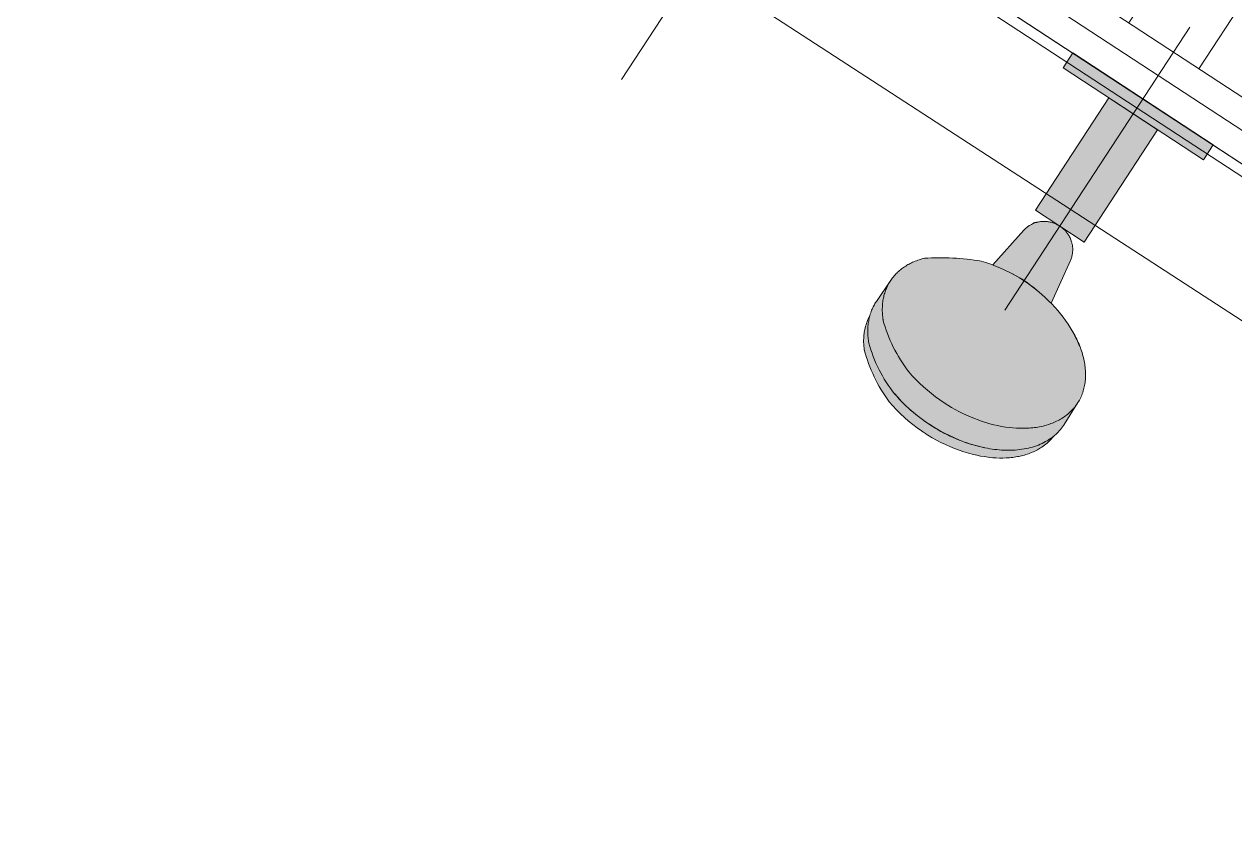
# Model space of a CAD drawing. Header units: metres. Extents: x 2696278.3 to 2696314, y 1245153.2 to 1245192.4.
# Drawn here: x 2696290.136 to 2696290.677, y 1245173.317 to 1245173.676 of the extents above; entities that cross this region are included whole.
import ezdxf

# ---------------------------------------------------------------- set-up
doc = ezdxf.new("R2010")
doc.units = ezdxf.units.M
doc.set_wipeout_variables(frame=1)
doc.linetypes.add('Strichpunkt 3_1_1mm Achsen', pattern=[5, 3, -1, 0, -1])
doc.linetypes.add('Wipeout_Contour', pattern=[10000, 0, -10000])
for name, color, linetype in [('0_C22_Innenwandkonstruktion.3D', 7, 'Continuous'), ('0_C22_Innenwandkonstruktion.3D Bauteilschraffuren', 7, 'Continuous'), ('0_C22_Innenwandkonstruktion.3D Schichttrennlinien', 7, 'Continuous'), ('0_E33_Sonnenschutz.3D', 7, 'Continuous'), ('0_G11_Feststehende Trennwand.3D Bauteilschraffuren', 7, 'Continuous'), ('0_G20_Bodenbelag.3D', 7, 'Continuous'), ('1_R01_Raumstempel.V Kontur', 7, 'Continuous')]:
    doc.layers.add(name, color=color, linetype=linetype)

msp = doc.modelspace()

# ---------------------------------------------------------------- hatches: boundary and pattern name
at = {"linetype": 'Continuous', "lineweight": 13}
msp.add_hatch(color=255, dxfattribs=at).paths.add_polyline_path([(2696290.66743142, 1245173.621573421), (2696290.604674104, 1245173.66264066), (2696290.600293598, 1245173.655946546), (2696290.620794311, 1245173.642531254), (2696290.587940519, 1245173.592325401), (2696290.609696395, 1245173.578088754), (2696290.642550187, 1245173.628294607), (2696290.663050914, 1245173.614879306)])
at = {"linetype": 'Continuous', "lineweight": 0}
msp.add_hatch(color=255, dxfattribs=at).paths.add_polyline_path([(2696290.530354723, 1245173.567670813), (2696290.529878185, 1245173.567379408), (2696290.529381418, 1245173.567059036), (2696290.528913057, 1245173.566740863), (2696290.528452381, 1245173.566411701), (2696290.52799968, 1245173.566071644), (2696290.52755541, 1245173.565720611), (2696290.527119951, 1245173.565358823), (2696290.526693651, 1245173.564986327), (2696290.526276967, 1245173.564603169), (2696290.525870208, 1245173.564209422), (2696290.52548317, 1245173.563814927), (2696290.525106271, 1245173.563410673), (2696290.524739838, 1245173.562996901), (2696290.524384159, 1245173.562573872), (2696290.524039528, 1245173.562141806, -0.09730905913681812)])

# ---------------------------------------------------------------- linework, layer by layer
at = {"color": 7, "linetype": 'Continuous', "lineweight": 13}
for p, q in [((2696290.587940522, 1245173.592325392), (2696290.609696394, 1245173.578088748)), ((2696290.585197169, 1245173.585423665), (2696290.58487077, 1245173.585206771)), ((2696290.585530621, 1245173.58562947), (2696290.585197169, 1245173.585423665)), ((2696290.58587085, 1245173.585824028), (2696290.585530621, 1245173.58562947)), ((2696290.586217331, 1245173.586007057), (2696290.58587085, 1245173.585824028)), ((2696290.586547702, 1245173.586224814), (2696290.586217331, 1245173.586007057)), ((2696290.586884658, 1245173.586432244), (2696290.586547702, 1245173.586224814)), ((2696290.587227858, 1245173.586629173), (2696290.586884658, 1245173.586432244)), ((2696290.587378077, 1245173.586681559), (2696290.587227858, 1245173.586629173)), ((2696290.587529997, 1245173.586729083), (2696290.587378077, 1245173.586681559)), ((2696290.587683331, 1245173.586771653), (2696290.587529997, 1245173.586729083)), ((2696290.587837946, 1245173.586809238), (2696290.587683331, 1245173.586771653)), ((2696290.58799371, 1245173.586841814), (2696290.587837946, 1245173.586809238)), ((2696290.588150453, 1245173.586869377), (2696290.58799371, 1245173.586841814)), ((2696290.588307991, 1245173.586891821), (2696290.588150453, 1245173.586869377)), ((2696290.588466153, 1245173.586909144), (2696290.588307991, 1245173.586891821)), ((2696290.588624832, 1245173.586921359), (2696290.588466153, 1245173.586909144)), ((2696290.589017018, 1245173.587017362), (2696290.588624832, 1245173.586921359)), ((2696290.589412121, 1245173.587100384), (2696290.589017018, 1245173.587017362)), ((2696290.589809761, 1245173.587170277), (2696290.589412121, 1245173.587100384)), ((2696290.590209491, 1245173.58722705), (2696290.589809761, 1245173.587170277)), ((2696290.590610888, 1245173.587270581), (2696290.590209491, 1245173.58722705)), ((2696290.590845242, 1245173.587295277), (2696290.590610888, 1245173.587270581)), ((2696290.591080323, 1245173.587312059), (2696290.590845242, 1245173.587295277)), ((2696290.591315827, 1245173.587320899), (2696290.591080323, 1245173.587312059)), ((2696290.591551479, 1245173.587321808), (2696290.591315827, 1245173.587320899)), ((2696290.591978225, 1245173.587321044), (2696290.591551479, 1245173.587321808)), ((2696290.592404698, 1245173.587306151), (2696290.591978225, 1245173.587321044)), ((2696290.592830408, 1245173.587277166), (2696290.592404698, 1245173.587306151)), ((2696290.593254973, 1245173.587234111), (2696290.592830408, 1245173.587277166)), ((2696290.59367788, 1245173.587176982), (2696290.593254973, 1245173.587234111)), ((2696290.594098652, 1245173.58710592), (2696290.59367788, 1245173.587176982)), ((2696290.594516843, 1245173.587020933), (2696290.594098652, 1245173.58710592)), ((2696290.594932002, 1245173.586922204), (2696290.594516843, 1245173.587020933)), ((2696290.595343641, 1245173.586809766), (2696290.594932002, 1245173.586922204)), ((2696290.59575135, 1245173.586683776), (2696290.595343641, 1245173.586809766)), ((2696290.596154694, 1245173.586544347), (2696290.59575135, 1245173.586683776)), ((2696290.596553158, 1245173.586391646), (2696290.596154694, 1245173.586544347)), ((2696290.596946332, 1245173.586225828), (2696290.596553158, 1245173.586391646)), ((2696290.597333857, 1245173.586047127), (2696290.596946332, 1245173.586225828)), ((2696290.597715232, 1245173.585855645), (2696290.597333857, 1245173.586047127)), ((2696290.598090086, 1245173.585651681), (2696290.597715232, 1245173.585855645)), ((2696290.59845793, 1245173.585435442), (2696290.598090086, 1245173.585651681)), ((2696290.598818458, 1245173.58520707), (2696290.59845793, 1245173.585435442)), ((2696290.568799904, 1245173.567845016), (2696290.582811767, 1245173.583400013)), ((2696290.582625174, 1245173.583186451), (2696290.582441767, 1245173.58296717)), ((2696290.582813826, 1245173.583401164), (2696290.582625174, 1245173.583186451)), ((2696290.58308095, 1245173.583687903), (2696290.582813826, 1245173.583401164)), ((2696290.583357456, 1245173.583965551), (2696290.58308095, 1245173.583687903)), ((2696290.583643199, 1245173.584233803), (2696290.583357456, 1245173.583965551)), ((2696290.58393767, 1245173.584492313), (2696290.583643199, 1245173.584233803)), ((2696290.584240647, 1245173.584740829), (2696290.58393767, 1245173.584492313)), ((2696290.584551842, 1245173.584979084), (2696290.584240647, 1245173.584740829)), ((2696290.58487077, 1245173.585206771), (2696290.584551842, 1245173.584979084)), ((2696290.599184898, 1245173.584960749), (2696290.598818458, 1245173.58520707)), ((2696290.599542539, 1245173.584701848), (2696290.599184898, 1245173.584960749)), ((2696290.59989089, 1245173.584430572), (2696290.599542539, 1245173.584701848)), ((2696290.600229592, 1245173.584147329), (2696290.59989089, 1245173.584430572)), ((2696290.600558208, 1245173.583852403), (2696290.600229592, 1245173.584147329)), ((2696290.600876339, 1245173.583546227), (2696290.600558208, 1245173.583852403)), ((2696290.601183574, 1245173.583229126), (2696290.600876339, 1245173.583546227)), ((2696290.601479554, 1245173.582901505), (2696290.601183574, 1245173.583229126)), ((2696290.601763958, 1245173.582563745), (2696290.601479554, 1245173.582901505)), ((2696290.602036389, 1245173.582216276), (2696290.601763958, 1245173.582563745)), ((2696290.602285288, 1245173.581876143), (2696290.602036389, 1245173.582216276)), ((2696290.602523447, 1245173.581528447), (2696290.602285288, 1245173.581876143)), ((2696290.602750573, 1245173.581173435), (2696290.602523447, 1245173.581528447)), ((2696290.602966493, 1245173.580811449), (2696290.602750573, 1245173.581173435)), ((2696290.603170977, 1245173.580442922), (2696290.602966493, 1245173.580811449)), ((2696290.603170886, 1245173.580442869), (2696290.603396707, 1245173.579976974)), ((2696290.603396707, 1245173.579976974), (2696290.603610284, 1245173.579505295)), ((2696290.603610284, 1245173.579505295), (2696290.603811441, 1245173.579028173)), ((2696290.603811441, 1245173.579028173), (2696290.603949079, 1245173.578647294)), ((2696290.603949079, 1245173.578647294), (2696290.604074222, 1245173.578262157)), ((2696290.604074222, 1245173.578262157), (2696290.604186761, 1245173.577873117)), ((2696290.604186761, 1245173.577873117), (2696290.604286601, 1245173.577480634)), ((2696290.604286601, 1245173.577480634), (2696290.604373593, 1245173.577085091)), ((2696290.604373593, 1245173.577085091), (2696290.604447707, 1245173.576686959)), ((2696290.604447707, 1245173.576686959), (2696290.604508834, 1245173.576286595)), ((2696290.604508834, 1245173.576286595), (2696290.604557482, 1245173.575875491)), ((2696290.604557482, 1245173.575875491), (2696290.604591753, 1245173.575462893)), ((2696290.604591753, 1245173.575462893), (2696290.604611564, 1245173.575049368)), ((2696290.604617015, 1245173.574635416), (2696290.604607971, 1245173.574221525)), ((2696290.604611564, 1245173.575049368), (2696290.604617015, 1245173.574635416)), ((2696290.533003038, 1245173.5690526), (2696290.5335442, 1245173.569290713)), ((2696290.5335442, 1245173.569290713), (2696290.534115129, 1245173.569527461)), ((2696290.534115129, 1245173.569527461), (2696290.534690985, 1245173.569751956)), ((2696290.534690985, 1245173.569751956), (2696290.535271437, 1245173.569964302)), ((2696290.535271437, 1245173.569964302), (2696290.53585613, 1245173.570164733)), ((2696290.53585613, 1245173.570164733), (2696290.536444758, 1245173.570353391)), ((2696290.536444758, 1245173.570353391), (2696290.537036963, 1245173.570530509)), ((2696290.537036963, 1245173.570530509), (2696290.537632482, 1245173.570696206)), ((2696290.537632482, 1245173.570696206), (2696290.538230969, 1245173.570850648)), ((2696290.565815526, 1245173.568905347), (2696290.563683859, 1245173.569568699)), ((2696290.603734145, 1245173.570196052), (2696290.603570775, 1245173.569815642)), ((2696290.603884161, 1245173.570581909), (2696290.603734145, 1245173.570196052)), ((2696290.6040206, 1245173.570972788), (2696290.603884161, 1245173.570581909)), ((2696290.604143362, 1245173.571368189), (2696290.6040206, 1245173.570972788)), ((2696290.604252215, 1245173.571767582), (2696290.604143362, 1245173.571368189)), ((2696290.604347069, 1245173.572170572), (2696290.604252215, 1245173.571767582)), ((2696290.604427863, 1245173.57257663), (2696290.604347069, 1245173.572170572)), ((2696290.604494365, 1245173.572985227), (2696290.604427863, 1245173.57257663)), ((2696290.604546631, 1245173.57339593), (2696290.604494365, 1245173.572985227)), ((2696290.604584468, 1245173.573808183), (2696290.604546631, 1245173.57339593)), ((2696290.604607971, 1245173.574221525), (2696290.604584468, 1245173.573808183)), ((2696290.525106272, 1245173.563410669), (2696290.525483171, 1245173.563814925)), ((2696290.525483171, 1245173.563814925), (2696290.525870208, 1245173.564209424)), ((2696290.525870208, 1245173.564209424), (2696290.526276964, 1245173.564603169)), ((2696290.526276964, 1245173.564603169), (2696290.526693654, 1245173.564986326)), ((2696290.526693654, 1245173.564986326), (2696290.527119949, 1245173.565358825)), ((2696290.527119949, 1245173.565358825), (2696290.527555414, 1245173.565720611)), ((2696290.527555414, 1245173.565720611), (2696290.527999681, 1245173.566071641)), ((2696290.527999681, 1245173.566071641), (2696290.528452384, 1245173.5664117)), ((2696290.528452384, 1245173.5664117), (2696290.52891306, 1245173.566740864)), ((2696290.52891306, 1245173.566740864), (2696290.52938142, 1245173.567059039)), ((2696290.52938142, 1245173.567059039), (2696290.529878183, 1245173.567379406)), ((2696290.529878183, 1245173.567379406), (2696290.530382494, 1245173.567687795)), ((2696290.530382494, 1245173.567687795), (2696290.530893932, 1245173.567984253)), ((2696290.530893932, 1245173.567984253), (2696290.531412058, 1245173.568268895)), ((2696290.531412058, 1245173.568268895), (2696290.531936557, 1245173.56854176)), ((2696290.531936557, 1245173.56854176), (2696290.532466994, 1245173.56880296)), ((2696290.532466994, 1245173.56880296), (2696290.533003038, 1245173.5690526)), ((2696290.567924409, 1245173.568172647), (2696290.565815526, 1245173.568905347)), ((2696290.570008183, 1245173.567371382), (2696290.567924409, 1245173.568172647)), ((2696290.572064681, 1245173.566502404), (2696290.570008183, 1245173.567371382)), ((2696290.574294698, 1245173.565506592), (2696290.572064681, 1245173.566502404)), ((2696290.576490697, 1245173.564437883), (2696290.574294698, 1245173.565506592)), ((2696290.576404679, 1245173.564473108), (2696290.577743433, 1245173.563828985)), ((2696290.57865036, 1245173.563297509), (2696290.576490697, 1245173.564437883)), ((2696290.577743433, 1245173.563828985), (2696290.579063456, 1245173.563147214)), ((2696290.521477257, 1245173.557892805), (2696290.521711958, 1245173.558393065)), ((2696290.521711958, 1245173.558393065), (2696290.521959389, 1245173.558887096)), ((2696290.521959389, 1245173.558887096), (2696290.522219552, 1245173.559374554)), ((2696290.522219552, 1245173.559374554), (2696290.522492239, 1245173.559855123)), ((2696290.522492239, 1245173.559855123), (2696290.522777376, 1245173.56032834)), ((2696290.522777376, 1245173.56032834), (2696290.52307486, 1245173.560793875)), ((2696290.52307486, 1245173.560793875), (2696290.523384586, 1245173.561251569)), ((2696290.523384586, 1245173.561251569), (2696290.523706243, 1245173.561700944)), ((2696290.523706243, 1245173.561700944), (2696290.524039529, 1245173.562141802)), ((2696290.524039529, 1245173.562141802), (2696290.524384156, 1245173.562573875)), ((2696290.524384156, 1245173.562573875), (2696290.524739838, 1245173.562996897)), ((2696290.524739838, 1245173.562996897), (2696290.525106272, 1245173.563410669)), ((2696290.580771279, 1245173.562086649), (2696290.57865036, 1245173.563297509)), ((2696290.579063456, 1245173.563147214), (2696290.580363635, 1245173.56242835)), ((2696290.580363635, 1245173.56242835), (2696290.58164299, 1245173.561672979)), ((2696290.582851255, 1245173.560806629), (2696290.580771279, 1245173.562086649)), ((2696290.58164299, 1245173.561672979), (2696290.582900396, 1245173.560881723)), ((2696290.584857052, 1245173.559413335), (2696290.582851255, 1245173.560806629)), ((2696290.582900396, 1245173.560881723), (2696290.584424997, 1245173.559835905)), ((2696290.584424997, 1245173.559835905), (2696290.585912176, 1245173.558737586)), ((2696290.586815838, 1245173.557954624), (2696290.584857052, 1245173.559413335)), ((2696290.585912176, 1245173.558737586), (2696290.587360183, 1245173.557588081)), ((2696290.520327523, 1245173.554730852), (2696290.520486975, 1245173.555273597)), ((2696290.520486975, 1245173.555273597), (2696290.52065993, 1245173.555812161)), ((2696290.52065993, 1245173.555812161), (2696290.520846495, 1245173.556346191)), ((2696290.520846495, 1245173.556346191), (2696290.521046703, 1245173.556875211)), ((2696290.521046703, 1245173.556875211), (2696290.521255467, 1245173.557386766)), ((2696290.521255467, 1245173.557386766), (2696290.521477257, 1245173.557892805)), ((2696290.588725453, 1245173.556432137), (2696290.586815838, 1245173.557954624)), ((2696290.587360183, 1245173.557588081), (2696290.588767253, 1245173.556388773)), ((2696290.590583866, 1245173.554847543), (2696290.588725453, 1245173.556432137))]:
    msp.add_line(p, q, dxfattribs=at)
at = {"layer": '0_G20_Bodenbelag.3D', "color": 255, "linetype": 'Wipeout_Contour', "lineweight": 18, "flags": 128}
msp.add_lwpolyline([(2696287.243872438, 1245173.818423407), (2696288.180149749, 1245175.249205027), (2696291.062803429, 1245173.362849214), (2696290.126526118, 1245171.932067594), (2696288.114107323, 1245173.248957624), (2696287.327548896, 1245173.763667065)], close=True, dxfattribs=at)
at = {"layer": '1_R01_Raumstempel.V Kontur', "color": 21, "linetype": 'Continuous', "lineweight": 0, "true_color": 0xffa8a8, "flags": 128}
msp.add_lwpolyline([(2696291.068334014, 1245173.371302753), (2696288.185679272, 1245175.257655029), (2696287.244112968, 1245173.818790975), (2696290.12676577, 1245171.932435736)], close=True, dxfattribs=at)

# ---------------------------------------------------------------- next in the draw order: wipeouts: each hides what was drawn before it
at = {"color": 254, "linetype": 'Wipeout_Contour', "lineweight": 0, "ltscale": 19.32695192569323}
msp.add_wipeout([(2696291.062803323, 1245173.3628492833), (2696290.129263098, 1245171.936251956), (2696290.1418145625, 1245171.9280385072), (2696291.0753547875, 1245173.3546358345)], dxfattribs=at).dxf.layer = '0_C22_Innenwandkonstruktion.3D Bauteilschraffuren'

# ---------------------------------------------------------------- next in the draw order: wipeouts: each hides what was drawn before it
at = {"color": 254, "linetype": 'Wipeout_Contour', "lineweight": 0, "ltscale": 19.26584470427008}
msp.add_wipeout([(2696291.0821993337, 1245173.3650953844), (2696290.141814563, 1245171.928038507), (2696290.154366027, 1245171.9198250584), (2696291.094750798, 1245173.3568819358)], dxfattribs=at).dxf.layer = '0_C22_Innenwandkonstruktion.3D Bauteilschraffuren'

# ---------------------------------------------------------------- next in the draw order: wipeouts: each hides what was drawn before it
at = {"color": 254, "linetype": 'Wipeout_Contour', "lineweight": 0, "ltscale": 19.04740831028886}
msp.add_wipeout([(2696290.196204242, 1245171.8924468968), (2696291.263953613, 1245173.5241370567), (2696291.2221154124, 1245173.5515152402), (2696290.154366027, 1245171.919825059)], dxfattribs=at).dxf.layer = '0_C22_Innenwandkonstruktion.3D Bauteilschraffuren'

# ---------------------------------------------------------------- next in the draw order: hatches: boundary and pattern name
at = {"linetype": 'Continuous', "lineweight": 13}
msp.add_hatch(color=255, dxfattribs=at).paths.add_polyline_path([(2696290.598818458, 1245173.58520707), (2696290.596553158, 1245173.586391646), (2696290.594516843, 1245173.587020933), (2696290.590610888, 1245173.587270581), (2696290.588150453, 1245173.586869377), (2696290.585530621, 1245173.58562947), (2696290.58308095, 1245173.583687903), (2696290.568799904, 1245173.567845016), (2696290.563683859, 1245173.569568699), (2696290.552218517, 1245173.570876603), (2696290.541973185, 1245173.571031096), (2696290.537632482, 1245173.570696206), (2696290.530893932, 1245173.567984253), (2696290.526693654, 1245173.564986326), (2696290.524039529, 1245173.562141802), (2696290.516151713, 1245173.550549976), (2696290.51443838, 1245173.547006126), (2696290.513159261, 1245173.543746926), (2696290.511181624, 1245173.537731912), (2696290.511200884, 1245173.531105544), (2696290.512522233, 1245173.525908477), (2696290.516051393, 1245173.517306676), (2696290.519392829, 1245173.51127515), (2696290.522519112, 1245173.506662375), (2696290.529590261, 1245173.499404012), (2696290.534042115, 1245173.495749287), (2696290.540158527, 1245173.491568133), (2696290.548442949, 1245173.487172866), (2696290.554306293, 1245173.484848817), (2696290.561364467, 1245173.482824568), (2696290.566808427, 1245173.48188323), (2696290.575971861, 1245173.481641901), (2696290.582351718, 1245173.482679765), (2696290.589267566, 1245173.485440943), (2696290.593634254, 1245173.488594984), (2696290.596025298, 1245173.491202245), (2696290.598734359, 1245173.493786266), (2696290.606630667, 1245173.505811875), (2696290.609493296, 1245173.512108434), (2696290.610325867, 1245173.517298146), (2696290.60997945, 1245173.523571867), (2696290.608293009, 1245173.530125012), (2696290.604989573, 1245173.537338182), (2696290.600023694, 1245173.544914935), (2696290.594926376, 1245173.550748331), (2696290.603884161, 1245173.570581909), (2696290.604591753, 1245173.575462893), (2696290.603170977, 1245173.580442922), (2696290.599542539, 1245173.584701848)])

# ---------------------------------------------------------------- next in the draw order: linework, layer by layer
at = {"color": 7, "linetype": 'Continuous', "lineweight": 13}
for p, q in [((2696290.603570775, 1245173.569815642), (2696290.594926376, 1245173.550748331)), ((2696290.516771127, 1245173.551517624), (2696290.523237921, 1245173.561037939)), ((2696290.519823031, 1245173.552525606), (2696290.519929334, 1245173.553081271)), ((2696290.519929334, 1245173.553081271), (2696290.520048785, 1245173.553634295)), ((2696290.520048785, 1245173.553634295), (2696290.520181505, 1245173.554184256)), ((2696290.520181505, 1245173.554184256), (2696290.520327523, 1245173.554730852)), ((2696290.592389007, 1245173.553202537), (2696290.590583866, 1245173.554847543)), ((2696290.593832126, 1245173.551837242), (2696290.592389007, 1245173.553202537)), ((2696290.51443838, 1245173.547006126), (2696290.514658876, 1245173.547569449)), ((2696290.514658876, 1245173.547569449), (2696290.51487162, 1245173.548073289)), ((2696290.51487162, 1245173.548073289), (2696290.515097087, 1245173.548571586)), ((2696290.515097087, 1245173.548571586), (2696290.515335096, 1245173.54906406)), ((2696290.515335096, 1245173.54906406), (2696290.515585506, 1245173.549550236)), ((2696290.515585506, 1245173.549550236), (2696290.515861909, 1245173.550053923)), ((2696290.515861909, 1245173.550053923), (2696290.516151713, 1245173.550549976)), ((2696290.516151713, 1245173.550549976), (2696290.516454828, 1245173.551038)), ((2696290.516454828, 1245173.551038), (2696290.516771127, 1245173.551517624)), ((2696290.519426146, 1245173.547824261), (2696290.519429949, 1245173.548414865)), ((2696290.519435777, 1245173.547192844), (2696290.519426146, 1245173.547824261)), ((2696290.519429949, 1245173.548414865), (2696290.519446352, 1245173.549005286)), ((2696290.519446352, 1245173.549005286), (2696290.519475632, 1245173.549595172)), ((2696290.519475632, 1245173.549595172), (2696290.519517992, 1245173.550184221)), ((2696290.519517992, 1245173.550184221), (2696290.519573696, 1245173.550772145)), ((2696290.519573696, 1245173.550772145), (2696290.519642933, 1245173.551358539)), ((2696290.519642933, 1245173.551358539), (2696290.519725996, 1245173.551943152)), ((2696290.519725996, 1245173.551943152), (2696290.519823031, 1245173.552525606)), ((2696290.5952359, 1245173.550431605), (2696290.593832126, 1245173.551837242)), ((2696290.596598312, 1245173.548985924), (2696290.5952359, 1245173.550431605)), ((2696290.597917434, 1245173.547500553), (2696290.596598312, 1245173.548985924)), ((2696290.512362285, 1245173.541777987), (2696290.512606832, 1245173.542442702)), ((2696290.512606832, 1245173.542442702), (2696290.512872612, 1245173.543099258)), ((2696290.512872612, 1245173.543099258), (2696290.513159261, 1245173.543746926)), ((2696290.513136156, 1245173.541673959), (2696290.513222926, 1245173.542301113)), ((2696290.513159261, 1245173.543746926), (2696290.5134666, 1245173.544385086)), ((2696290.513222926, 1245173.542301113), (2696290.513325739, 1245173.542925889)), ((2696290.513325739, 1245173.542925889), (2696290.51343921, 1245173.543520184)), ((2696290.51343921, 1245173.543520184), (2696290.513567663, 1245173.544111433)), ((2696290.5134666, 1245173.544385086), (2696290.513794267, 1245173.545013011)), ((2696290.513567663, 1245173.544111433), (2696290.513711221, 1245173.544699212)), ((2696290.513711221, 1245173.544699212), (2696290.513869978, 1245173.545283064)), ((2696290.513869978, 1245173.545283064), (2696290.514044047, 1245173.545862461)), ((2696290.514044047, 1245173.545862461), (2696290.514233482, 1245173.546436968)), ((2696290.514233482, 1245173.546436968), (2696290.51443838, 1245173.547006126)), ((2696290.519459293, 1245173.546561823), (2696290.519435777, 1245173.547192844)), ((2696290.519496336, 1245173.545931432), (2696290.519459293, 1245173.546561823)), ((2696290.519546575, 1245173.545301944), (2696290.519496336, 1245173.545931432)), ((2696290.519609758, 1245173.544673581), (2696290.519546575, 1245173.545301944)), ((2696290.519685526, 1245173.544046578), (2696290.519609758, 1245173.544673581)), ((2696290.519773588, 1245173.543421182), (2696290.519685526, 1245173.544046578)), ((2696290.519873612, 1245173.542797667), (2696290.519773588, 1245173.543421182)), ((2696290.599142733, 1245173.546035357), (2696290.597917434, 1245173.547500553)), ((2696290.600323264, 1245173.544533937), (2696290.599142733, 1245173.546035357)), ((2696290.601455994, 1245173.542996345), (2696290.600323264, 1245173.544533937)), ((2696290.602538091, 1245173.541422676), (2696290.601455994, 1245173.542996345)), ((2696290.511160616, 1245173.536000464), (2696290.511352858, 1245173.537656439)), ((2696290.511352858, 1245173.537656439), (2696290.511465642, 1245173.538355711)), ((2696290.511465642, 1245173.538355711), (2696290.511600848, 1245173.539050984)), ((2696290.511600848, 1245173.539050984), (2696290.511758285, 1245173.539741532)), ((2696290.511758285, 1245173.539741532), (2696290.511937773, 1245173.540426735)), ((2696290.511937773, 1245173.540426735), (2696290.512139175, 1245173.541105773)), ((2696290.512139175, 1245173.541105773), (2696290.512362285, 1245173.541777987)), ((2696290.512932754, 1245173.53851587), (2696290.512943637, 1245173.539149136)), ((2696290.512936089, 1245173.537882555), (2696290.512932754, 1245173.53851587)), ((2696290.512953009, 1245173.537261584), (2696290.512936089, 1245173.537882555)), ((2696290.512943637, 1245173.539149136), (2696290.51296919, 1245173.539782)), ((2696290.512983063, 1245173.53664116), (2696290.512953009, 1245173.537261584)), ((2696290.51296919, 1245173.539782), (2696290.513009575, 1245173.540414015)), ((2696290.513009575, 1245173.540414015), (2696290.51306515, 1245173.541044777)), ((2696290.51306515, 1245173.541044777), (2696290.513136156, 1245173.541673959)), ((2696290.603489019, 1245173.539938701), (2696290.602538091, 1245173.541422676)), ((2696290.604391147, 1245173.53842466), (2696290.603489019, 1245173.539938701)), ((2696290.605241399, 1245173.536880976), (2696290.604391147, 1245173.53842466)), ((2696290.604706773, 1245173.537870588), (2696290.604788968, 1245173.537726185)), ((2696290.604788968, 1245173.537726185), (2696290.605610583, 1245173.536226109)), ((2696290.605646096, 1245173.536098174), (2696290.605241399, 1245173.536880976)), ((2696290.511076097, 1245173.533329284), (2696290.511076355, 1245173.5342204)), ((2696290.511103692, 1245173.532438564), (2696290.511076097, 1245173.533329284)), ((2696290.511076355, 1245173.5342204), (2696290.511104565, 1245173.53511111)), ((2696290.511159225, 1245173.53154915), (2696290.511103692, 1245173.532438564)), ((2696290.511104565, 1245173.53511111), (2696290.511160616, 1245173.536000464)), ((2696290.511242542, 1245173.530661938), (2696290.511159225, 1245173.53154915)), ((2696290.513026036, 1245173.536021479), (2696290.512983063, 1245173.53664116)), ((2696290.513081639, 1245173.53540279), (2696290.513026036, 1245173.536021479)), ((2696290.513149551, 1245173.534785299), (2696290.513081639, 1245173.53540279)), ((2696290.513229521, 1245173.534169229), (2696290.513149551, 1245173.534785299)), ((2696290.513321232, 1245173.533554788), (2696290.513229521, 1245173.534169229)), ((2696290.513424364, 1245173.532942184), (2696290.513321232, 1245173.533554788)), ((2696290.605610583, 1245173.536226109), (2696290.606380984, 1245173.534699135)), ((2696290.606036675, 1245173.535308201), (2696290.605646096, 1245173.536098174)), ((2696290.606389972, 1245173.534560339), (2696290.606036675, 1245173.535308201)), ((2696290.606380984, 1245173.534699135), (2696290.606745898, 1245173.533925731)), ((2696290.606729974, 1245173.533806302), (2696290.606389972, 1245173.534560339)), ((2696290.607056138, 1245173.533046217), (2696290.606729974, 1245173.533806302)), ((2696290.606745898, 1245173.533925731), (2696290.607096649, 1245173.533145866)), ((2696290.607368004, 1245173.532280159), (2696290.607056138, 1245173.533046217)), ((2696290.607096649, 1245173.533145866), (2696290.60743288, 1245173.532359606)), ((2696290.607665016, 1245173.531508322), (2696290.607368004, 1245173.532280159)), ((2696290.60743288, 1245173.532359606), (2696290.607754157, 1245173.531567063)), ((2696290.607754157, 1245173.531567063), (2696290.608030051, 1245173.530848504)), ((2696290.511353611, 1245173.529777743), (2696290.511242542, 1245173.530661938)), ((2696290.608030051, 1245173.530848504), (2696290.608293009, 1245173.530125012)), ((2696290.608293009, 1245173.530125012), (2696290.608542605, 1245173.529396806)), ((2696290.608542605, 1245173.529396806), (2696290.608778351, 1245173.528664094)), ((2696290.608778351, 1245173.528664094), (2696290.608999772, 1245173.527927017)), ((2696290.608999772, 1245173.527927017), (2696290.609206497, 1245173.527185702)), ((2696290.609206497, 1245173.527185702), (2696290.609398051, 1245173.526440292)), ((2696290.609398051, 1245173.526440292), (2696290.609573904, 1245173.525691018)), ((2696290.609573904, 1245173.525691018), (2696290.609723723, 1245173.524987509)), ((2696290.609723723, 1245173.524987509), (2696290.60985906, 1245173.524281044)), ((2696290.60985906, 1245173.524281044), (2696290.60997945, 1245173.523571867)), ((2696290.60997945, 1245173.523571867), (2696290.610084403, 1245173.522860359)), ((2696290.610084403, 1245173.522860359), (2696290.610173536, 1245173.522146712)), ((2696290.610173536, 1245173.522146712), (2696290.610246318, 1245173.521431331)), ((2696290.610246318, 1245173.521431331), (2696290.610302391, 1245173.520714449)), ((2696290.610302391, 1245173.520714449), (2696290.610341252, 1245173.51999634)), ((2696290.532845557, 1245173.518311467), (2696290.531293452, 1245173.520070972)), ((2696290.534453049, 1245173.516602417), (2696290.532845557, 1245173.518311467)), ((2696290.53611424, 1245173.514945494), (2696290.534453049, 1245173.516602417)), ((2696290.610137114, 1245173.515283612), (2696290.610038474, 1245173.514616191)), ((2696290.61021767, 1245173.515953328), (2696290.610137114, 1245173.515283612)), ((2696290.610280445, 1245173.516625027), (2696290.61021767, 1245173.515953328)), ((2696290.610325867, 1245173.517298146), (2696290.610280445, 1245173.516625027)), ((2696290.610354322, 1245173.517972318), (2696290.610325867, 1245173.517298146)), ((2696290.610341252, 1245173.51999634), (2696290.610361635, 1245173.519321834)), ((2696290.610366129, 1245173.518646994), (2696290.610354322, 1245173.517972318)), ((2696290.610361635, 1245173.519321834), (2696290.610366129, 1245173.518646994)), ((2696290.524893189, 1245173.510290346), (2696290.525875801, 1245173.509153951)), ((2696290.524902529, 1245173.510304617), (2696290.52645654, 1245173.508547158)), ((2696290.537827454, 1245173.513342475), (2696290.53611424, 1245173.514945494)), ((2696290.539590991, 1245173.511794927), (2696290.537827454, 1245173.513342475)), ((2696290.541403032, 1245173.510304495), (2696290.539590991, 1245173.511794927)), ((2696290.543261707, 1245173.508872573), (2696290.541403032, 1245173.510304495)), ((2696290.608672479, 1245173.509677658), (2696290.60842984, 1245173.509101061)), ((2696290.60890402, 1245173.510276165), (2696290.608672479, 1245173.509677658)), ((2696290.609117901, 1245173.510881176), (2696290.60890402, 1245173.510276165)), ((2696290.609314246, 1245173.511492098), (2696290.609117901, 1245173.510881176)), ((2696290.609493296, 1245173.512108434), (2696290.609314246, 1245173.511492098)), ((2696290.609655108, 1245173.512729576), (2696290.609493296, 1245173.512108434)), ((2696290.609799806, 1245173.513354934), (2696290.609655108, 1245173.512729576)), ((2696290.609927567, 1245173.513983994), (2696290.609799806, 1245173.513354934)), ((2696290.610038474, 1245173.514616191), (2696290.609927567, 1245173.513983994)), ((2696290.522519112, 1245173.506662375), (2696290.524124485, 1245173.504825146)), ((2696290.524124485, 1245173.504825146), (2696290.525791341, 1245173.503043524)), ((2696290.525875801, 1245173.509153951), (2696290.526883378, 1245173.508039657)), ((2696290.52645654, 1245173.508547158), (2696290.528065597, 1245173.50683998)), ((2696290.526883378, 1245173.508039657), (2696290.527915115, 1245173.506947707)), ((2696290.527915115, 1245173.506947707), (2696290.528970181, 1245173.505878305)), ((2696290.528065597, 1245173.50683998), (2696290.529728104, 1245173.505184807)), ((2696290.528970181, 1245173.505878305), (2696290.52999641, 1245173.504880405)), ((2696290.529728104, 1245173.505184807), (2696290.531442346, 1245173.503583273)), ((2696290.52999641, 1245173.504880405), (2696290.531042333, 1245173.50390323)), ((2696290.545165131, 1245173.507500792), (2696290.543261707, 1245173.508872573)), ((2696290.547111356, 1245173.506190427), (2696290.545165131, 1245173.507500792)), ((2696290.548727725, 1245173.505161206), (2696290.547111356, 1245173.506190427)), ((2696290.550369219, 1245173.504172549), (2696290.548727725, 1245173.505161206)), ((2696290.60079427, 1245173.496534417), (2696290.606929448, 1245173.506272019)), ((2696290.605515577, 1245173.504294904), (2696290.605113624, 1245173.503811148)), ((2696290.60590299, 1245173.504790277), (2696290.605515577, 1245173.504294904)), ((2696290.606275442, 1245173.505296973), (2696290.60590299, 1245173.504790277)), ((2696290.606630667, 1245173.505811875), (2696290.606275442, 1245173.505296973)), ((2696290.606970373, 1245173.50633716), (2696290.606630667, 1245173.505811875)), ((2696290.607294418, 1245173.506872353), (2696290.606970373, 1245173.50633716)), ((2696290.607602559, 1245173.507416817), (2696290.607294418, 1245173.506872353)), ((2696290.60789468, 1245173.507970119), (2696290.607602559, 1245173.507416817)), ((2696290.608170483, 1245173.508531714), (2696290.60789468, 1245173.507970119)), ((2696290.60842984, 1245173.509101061), (2696290.608170483, 1245173.508531714)), ((2696290.525791341, 1245173.503043524), (2696290.527517804, 1245173.501319587)), ((2696290.527517804, 1245173.501319587), (2696290.529301855, 1245173.499655281)), ((2696290.529301855, 1245173.499655281), (2696290.531141435, 1245173.498052578)), ((2696290.531042333, 1245173.50390323), (2696290.532107304, 1245173.502946748)), ((2696290.531442346, 1245173.503583273), (2696290.53320665, 1245173.502036983)), ((2696290.532107304, 1245173.502946748), (2696290.533190585, 1245173.502011045)), ((2696290.533190585, 1245173.502011045), (2696290.53436037, 1245173.501040254)), ((2696290.53320665, 1245173.502036983), (2696290.53501913, 1245173.50054757)), ((2696290.53436037, 1245173.501040254), (2696290.53554952, 1245173.500093241)), ((2696290.53501913, 1245173.50054757), (2696290.536878049, 1245173.499116454)), ((2696290.53554952, 1245173.500093241), (2696290.536757387, 1245173.499170318)), ((2696290.536757387, 1245173.499170318), (2696290.537983532, 1245173.49827177)), ((2696290.536878049, 1245173.499116454), (2696290.538781508, 1245173.497745161)), ((2696290.55203496, 1245173.50322537), (2696290.550369219, 1245173.504172549)), ((2696290.553724031, 1245173.502320438), (2696290.55203496, 1245173.50322537)), ((2696290.555412374, 1245173.501469922), (2696290.553724031, 1245173.502320438)), ((2696290.557121642, 1245173.500662489), (2696290.555412374, 1245173.501469922)), ((2696290.558851141, 1245173.499899333), (2696290.557121642, 1245173.500662489)), ((2696290.560600003, 1245173.499181645), (2696290.558851141, 1245173.499899333)), ((2696290.562320067, 1245173.498527884), (2696290.560600003, 1245173.499181645)), ((2696290.599203578, 1245173.498927594), (2696290.598636833, 1245173.498606918)), ((2696290.599761897, 1245173.499262812), (2696290.599203578, 1245173.498927594)), ((2696290.600311304, 1245173.499612435), (2696290.599761897, 1245173.499262812)), ((2696290.600851125, 1245173.499976563), (2696290.600311304, 1245173.499612435)), ((2696290.60138086, 1245173.500355125), (2696290.600851125, 1245173.499976563)), ((2696290.601899892, 1245173.500748131), (2696290.60138086, 1245173.500355125)), ((2696290.602407612, 1245173.501155522), (2696290.601899892, 1245173.500748131)), ((2696290.602903495, 1245173.501577358), (2696290.602407612, 1245173.501155522)), ((2696290.603370672, 1245173.501998449), (2696290.602903495, 1245173.501577358)), ((2696290.603825731, 1245173.502432692), (2696290.603370672, 1245173.501998449)), ((2696290.604268268, 1245173.502879728), (2696290.603825731, 1245173.502432692)), ((2696290.604697744, 1245173.503339343), (2696290.604268268, 1245173.502879728)), ((2696290.605113624, 1245173.503811148), (2696290.604697744, 1245173.503339343)), ((2696290.531141435, 1245173.498052578), (2696290.533034405, 1245173.496513332)), ((2696290.533034405, 1245173.496513332), (2696290.534978591, 1245173.49503925)), ((2696290.534978591, 1245173.49503925), (2696290.536971724, 1245173.493632158)), ((2696290.536971724, 1245173.493632158), (2696290.537104217, 1245173.493541539)), ((2696290.537104217, 1245173.493541539), (2696290.537904829, 1245173.493002645)), ((2696290.537983532, 1245173.49827177), (2696290.539227335, 1245173.497397778)), ((2696290.538781508, 1245173.497745161), (2696290.540727546, 1245173.496435031)), ((2696290.539227335, 1245173.497397778), (2696290.540488254, 1245173.496548639)), ((2696290.540488254, 1245173.496548639), (2696290.541765759, 1245173.495724587)), ((2696290.540727546, 1245173.496435031), (2696290.542842695, 1245173.495099348)), ((2696290.541765759, 1245173.495724587), (2696290.543059333, 1245173.494925958)), ((2696290.542842695, 1245173.495099348), (2696290.544999996, 1245173.493832941)), ((2696290.543059333, 1245173.494925958), (2696290.544358119, 1245173.494158894)), ((2696290.544358119, 1245173.494158894), (2696290.545671773, 1245173.493417587)), ((2696290.544999996, 1245173.493832941), (2696290.547197486, 1245173.492637666)), ((2696290.545671773, 1245173.493417587), (2696290.546999841, 1245173.492702559)), ((2696290.564056803, 1245173.49791999), (2696290.562320067, 1245173.498527884)), ((2696290.565809354, 1245173.497359431), (2696290.564056803, 1245173.49791999)), ((2696290.567576851, 1245173.496847913), (2696290.565809354, 1245173.497359431)), ((2696290.569288596, 1245173.496404163), (2696290.567576851, 1245173.496847913)), ((2696290.571012218, 1245173.496009191), (2696290.569288596, 1245173.496404163)), ((2696290.572746643, 1245173.495665174), (2696290.571012218, 1245173.496009191)), ((2696290.574490737, 1245173.495374107), (2696290.572746643, 1245173.495665174)), ((2696290.576155033, 1245173.49514877), (2696290.574490737, 1245173.495374107)), ((2696290.5778255, 1245173.494975548), (2696290.576155033, 1245173.49514877)), ((2696290.579500585, 1245173.494856932), (2696290.5778255, 1245173.494975548)), ((2696290.581178714, 1245173.494795372), (2696290.579500585, 1245173.494856932)), ((2696290.582758401, 1245173.494791873), (2696290.581178714, 1245173.494795372)), ((2696290.583547995, 1245173.494810697), (2696290.582758401, 1245173.494791873)), ((2696290.584337112, 1245173.494843801), (2696290.583547995, 1245173.494810697)), ((2696290.585125434, 1245173.494891393), (2696290.584337112, 1245173.494843801)), ((2696290.585912705, 1245173.494953865), (2696290.585125434, 1245173.494891393)), ((2696290.586698581, 1245173.495031559), (2696290.585912705, 1245173.494953865)), ((2696290.587482874, 1245173.495124881), (2696290.586698581, 1245173.495031559)), ((2696290.588256001, 1245173.49523272), (2696290.587482874, 1245173.495124881)), ((2696290.58902679, 1245173.49535651), (2696290.588256001, 1245173.49523272)), ((2696290.589794726, 1245173.495496589), (2696290.58902679, 1245173.49535651)), ((2696290.590559343, 1245173.495653374), (2696290.589794726, 1245173.495496589)), ((2696290.591320216, 1245173.495827258), (2696290.590559343, 1245173.495653374)), ((2696290.59207679, 1245173.496018604), (2696290.591320216, 1245173.495827258)), ((2696290.592828612, 1245173.496227764), (2696290.59207679, 1245173.496018604)), ((2696290.593575218, 1245173.496455156), (2696290.592828612, 1245173.496227764)), ((2696290.594229102, 1245173.496671174), (2696290.593575218, 1245173.496455156)), ((2696290.594877958, 1245173.496901895), (2696290.594229102, 1245173.496671174)), ((2696290.595521338, 1245173.497147498), (2696290.594877958, 1245173.496901895)), ((2696290.596158697, 1245173.497408282), (2696290.595521338, 1245173.497147498)), ((2696290.596789429, 1245173.497684361), (2696290.596158697, 1245173.497408282)), ((2696290.597413057, 1245173.497976046), (2696290.596789429, 1245173.497684361)), ((2696290.598029039, 1245173.498283466), (2696290.597413057, 1245173.497976046)), ((2696290.598636833, 1245173.498606918), (2696290.598029039, 1245173.498283466)), ((2696290.59817608, 1245173.493178323), (2696290.598458115, 1245173.493479605)), ((2696290.598458115, 1245173.493479605), (2696290.598734359, 1245173.493786266)), ((2696290.598734359, 1245173.493786266), (2696290.599004682, 1245173.494098108)), ((2696290.599004682, 1245173.494098108), (2696290.599247068, 1245173.494388431)), ((2696290.599247068, 1245173.494388431), (2696290.599484254, 1245173.494682951)), ((2696290.599484254, 1245173.494682951), (2696290.599716172, 1245173.494981657)), ((2696290.599716172, 1245173.494981657), (2696290.599942811, 1245173.495284442)), ((2696290.599942811, 1245173.495284442), (2696290.600163987, 1245173.495591199)), ((2696290.600163987, 1245173.495591199), (2696290.600379687, 1245173.495901823)), ((2696290.600379687, 1245173.495901823), (2696290.600589782, 1245173.496216286)), ((2696290.600589782, 1245173.496216286), (2696290.60079427, 1245173.496534417)), ((2696290.537904829, 1245173.493002645), (2696290.538727055, 1245173.492464765)), ((2696290.538727055, 1245173.492464765), (2696290.539541003, 1245173.491947292)), ((2696290.539541003, 1245173.491947292), (2696290.539844548, 1245173.491758083)), ((2696290.539844548, 1245173.491758083), (2696290.541744091, 1245173.490608908)), ((2696290.541744091, 1245173.490608908), (2696290.54367879, 1245173.489519964)), ((2696290.54367879, 1245173.489519964), (2696290.545646803, 1245173.488492342)), ((2696290.545646803, 1245173.488492342), (2696290.547646117, 1245173.48752713)), ((2696290.546999841, 1245173.492702559), (2696290.548341912, 1245173.492014308)), ((2696290.547197486, 1245173.492637666), (2696290.549433222, 1245173.491515587)), ((2696290.548341912, 1245173.492014308), (2696290.549697624, 1245173.491353411)), ((2696290.549433222, 1245173.491515587), (2696290.551653187, 1245173.490491832)), ((2696290.549697624, 1245173.491353411), (2696290.551066525, 1245173.490720391)), ((2696290.551066525, 1245173.490720391), (2696290.552448216, 1245173.49011568)), ((2696290.551653187, 1245173.490491832), (2696290.553906022, 1245173.489542862)), ((2696290.552448216, 1245173.49011568), (2696290.553842297, 1245173.489539879)), ((2696290.553842297, 1245173.489539879), (2696290.55519677, 1245173.489013049)), ((2696290.553906022, 1245173.489542862), (2696290.556189936, 1245173.488671665)), ((2696290.55519677, 1245173.489013049), (2696290.556561913, 1245173.488514324)), ((2696290.556189936, 1245173.488671665), (2696290.557342974, 1245173.488266146)), ((2696290.556561913, 1245173.488514324), (2696290.557937284, 1245173.488044676)), ((2696290.557342974, 1245173.488266146), (2696290.55850311, 1245173.487881192)), ((2696290.557937284, 1245173.488044676), (2696290.559322414, 1245173.487604866)), ((2696290.590098492, 1245173.487672718), (2696290.590927038, 1245173.488044415)), ((2696290.590927038, 1245173.488044415), (2696290.59171145, 1245173.488427278)), ((2696290.59171145, 1245173.488427278), (2696290.592483048, 1245173.488835502)), ((2696290.592483048, 1245173.488835502), (2696290.593240433, 1245173.48926938)), ((2696290.592565955, 1245173.487665071), (2696290.59310757, 1245173.48812148)), ((2696290.59310757, 1245173.48812148), (2696290.593634254, 1245173.488594984)), ((2696290.593240433, 1245173.48926938), (2696290.593613462, 1245173.489496014)), ((2696290.593613462, 1245173.489496014), (2696290.59398239, 1245173.489729137)), ((2696290.593634254, 1245173.488594984), (2696290.594145469, 1245173.489085197)), ((2696290.59398239, 1245173.489729137), (2696290.59468444, 1245173.490198883)), ((2696290.594145469, 1245173.489085197), (2696290.594640682, 1245173.489591559)), ((2696290.594640682, 1245173.489591559), (2696290.595119382, 1245173.490113553)), ((2696290.59468444, 1245173.490198883), (2696290.595029227, 1245173.49044292)), ((2696290.595029227, 1245173.49044292), (2696290.5953696, 1245173.490692968)), ((2696290.595119382, 1245173.490113553), (2696290.595581099, 1245173.490650634)), ((2696290.5953696, 1245173.490692968), (2696290.595705402, 1245173.490949131)), ((2696290.595581099, 1245173.490650634), (2696290.596025298, 1245173.491202245)), ((2696290.595705402, 1245173.490949131), (2696290.596036513, 1245173.491211314)), ((2696290.596036513, 1245173.491211314), (2696290.596362737, 1245173.491479478)), ((2696290.596362737, 1245173.491479478), (2696290.596683955, 1245173.4917537)), ((2696290.596683955, 1245173.4917537), (2696290.596992843, 1245173.492027474)), ((2696290.596992843, 1245173.492027474), (2696290.59729661, 1245173.49230687)), ((2696290.59729661, 1245173.49230687), (2696290.59759519, 1245173.492591875)), ((2696290.59759519, 1245173.492591875), (2696290.597888373, 1245173.492882342)), ((2696290.597888373, 1245173.492882342), (2696290.59817608, 1245173.493178323)), ((2696290.547646117, 1245173.48752713), (2696290.549674803, 1245173.486625196)), ((2696290.549674803, 1245173.486625196), (2696290.551730809, 1245173.485787483)), ((2696290.551730809, 1245173.485787483), (2696290.553812112, 1245173.485014804)), ((2696290.553812112, 1245173.485014804), (2696290.555916703, 1245173.484307908)), ((2696290.555916703, 1245173.484307908), (2696290.558042467, 1245173.483667552)), ((2696290.558042467, 1245173.483667552), (2696290.560187304, 1245173.483094259)), ((2696290.55850311, 1245173.487881192), (2696290.55961842, 1245173.487532894)), ((2696290.559322414, 1245173.487604866), (2696290.560716794, 1245173.48719585)), ((2696290.55961842, 1245173.487532894), (2696290.56073969, 1245173.487204202)), ((2696290.560187304, 1245173.483094259), (2696290.56177949, 1245173.482729485)), ((2696290.560716794, 1245173.48719585), (2696290.562120063, 1245173.486818377)), ((2696290.56073969, 1245173.487204202), (2696290.561866637, 1245173.486895813)), ((2696290.56177949, 1245173.482729485), (2696290.563381293, 1245173.482409515)), ((2696290.561866637, 1245173.486895813), (2696290.562999034, 1245173.486608157)), ((2696290.562120063, 1245173.486818377), (2696290.563531645, 1245173.486473392)), ((2696290.562999034, 1245173.486608157), (2696290.564136558, 1245173.486341788)), ((2696290.563531645, 1245173.486473392), (2696290.564951231, 1245173.48616172)), ((2696290.564136558, 1245173.486341788), (2696290.565278916, 1245173.486097293)), ((2696290.565278916, 1245173.486097293), (2696290.5664258, 1245173.48587516)), ((2696290.5664258, 1245173.48587516), (2696290.567576982, 1245173.485675992)), ((2696290.567576982, 1245173.485675992), (2696290.568600549, 1245173.485519111)), ((2696290.568600549, 1245173.485519111), (2696290.569626907, 1245173.485381242)), ((2696290.569626907, 1245173.485381242), (2696290.570655692, 1245173.485262961)), ((2696290.570655692, 1245173.485262961), (2696290.571686506, 1245173.485164873)), ((2696290.571686506, 1245173.485164873), (2696290.572719052, 1245173.485087566)), ((2696290.572719052, 1245173.485087566), (2696290.573752865, 1245173.48503163)), ((2696290.573752865, 1245173.48503163), (2696290.574787729, 1245173.484997603)), ((2696290.574787729, 1245173.484997603), (2696290.575823139, 1245173.484986101)), ((2696290.575823139, 1245173.484986101), (2696290.57683656, 1245173.48499722)), ((2696290.57683656, 1245173.48499722), (2696290.577849522, 1245173.485031237)), ((2696290.577849522, 1245173.485031237), (2696290.578861319, 1245173.485088897)), ((2696290.578861319, 1245173.485088897), (2696290.579871288, 1245173.485170919)), ((2696290.579871288, 1245173.485170919), (2696290.580878708, 1245173.485278114)), ((2696290.580878708, 1245173.485278114), (2696290.581882916, 1245173.485411201)), ((2696290.581099415, 1245173.482381423), (2696290.581727028, 1245173.482524585)), ((2696290.581727028, 1245173.482524585), (2696290.582351718, 1245173.482679765)), ((2696290.581882916, 1245173.485411201), (2696290.582883207, 1245173.485570924)), ((2696290.582351718, 1245173.482679765), (2696290.582973233, 1245173.482847185)), ((2696290.582883207, 1245173.485570924), (2696290.583878901, 1245173.48575807)), ((2696290.582973233, 1245173.482847185), (2696290.583591176, 1245173.483027107)), ((2696290.583591176, 1245173.483027107), (2696290.584205334, 1245173.483219725)), ((2696290.583878901, 1245173.48575807), (2696290.584805972, 1245173.48595878)), ((2696290.584205334, 1245173.483219725), (2696290.584788547, 1245173.4834159)), ((2696290.584788547, 1245173.4834159), (2696290.585367681, 1245173.483623886)), ((2696290.584805972, 1245173.48595878), (2696290.585727265, 1245173.486184847)), ((2696290.585367681, 1245173.483623886), (2696290.585942522, 1245173.483843709)), ((2696290.585727265, 1245173.486184847), (2696290.58664176, 1245173.486437052)), ((2696290.585942522, 1245173.483843709), (2696290.586512664, 1245173.48407535)), ((2696290.586512664, 1245173.48407535), (2696290.58710051, 1245173.484329188)), ((2696290.58664176, 1245173.486437052), (2696290.587548355, 1245173.486716056)), ((2696290.58710051, 1245173.484329188), (2696290.587681963, 1245173.484597202)), ((2696290.587548355, 1245173.486716056), (2696290.588408066, 1245173.48700905)), ((2696290.587681963, 1245173.484597202), (2696290.588255891, 1245173.484880702)), ((2696290.588255891, 1245173.484880702), (2696290.588821243, 1245173.485180941)), ((2696290.588408066, 1245173.48700905), (2696290.589258465, 1245173.487327725)), ((2696290.588821243, 1245173.485180941), (2696290.590261688, 1245173.486020059)), ((2696290.589258465, 1245173.487327725), (2696290.590098492, 1245173.487672718)), ((2696290.590261688, 1245173.486020059), (2696290.590857255, 1245173.486403349)), ((2696290.590857255, 1245173.486403349), (2696290.591440248, 1245173.486805599)), ((2696290.591440248, 1245173.486805599), (2696290.592009985, 1245173.487226288)), ((2696290.592009985, 1245173.487226288), (2696290.592565955, 1245173.487665071)), ((2696290.563381293, 1245173.482409515), (2696290.564991369, 1245173.482134551)), ((2696290.564991369, 1245173.482134551), (2696290.565848012, 1245173.482008209)), ((2696290.565848012, 1245173.482008209), (2696290.566808427, 1245173.48188323)), ((2696290.566808427, 1245173.48188323), (2696290.567339712, 1245173.481821836)), ((2696290.567339712, 1245173.481821836), (2696290.568838865, 1245173.481673055)), ((2696290.568838865, 1245173.481673055), (2696290.570342094, 1245173.481572933)), ((2696290.570342094, 1245173.481572933), (2696290.571847841, 1245173.481522035)), ((2696290.571847841, 1245173.481522035), (2696290.573354613, 1245173.481520771)), ((2696290.573354613, 1245173.481520771), (2696290.574822532, 1245173.481568154)), ((2696290.574822532, 1245173.481568154), (2696290.575555633, 1245173.48161049)), ((2696290.575555633, 1245173.48161049), (2696290.57628782, 1245173.481665745)), ((2696290.57628782, 1245173.481665745), (2696290.577018826, 1245173.481734207)), ((2696290.577018826, 1245173.481734207), (2696290.577748387, 1245173.481816163)), ((2696290.577748387, 1245173.481816163), (2696290.578476247, 1245173.481912006)), ((2696290.578476247, 1245173.481912006), (2696290.579202116, 1245173.482021984)), ((2696290.579202116, 1245173.482021984), (2696290.57983668, 1245173.482130391)), ((2696290.57983668, 1245173.482130391), (2696290.580469224, 1245173.482250113)), ((2696290.580469224, 1245173.482250113), (2696290.581099415, 1245173.482381423))]:
    msp.add_line(p, q, dxfattribs=at)
at = {"layer": '0_C22_Innenwandkonstruktion.3D', "color": 7, "linetype": 'Continuous', "lineweight": 13, "flags": 128}
msp.add_lwpolyline([(2696290.217670609, 1245173.915888665), (2696291.062802552, 1245173.362849788), (2696290.12652528, 1245171.932068136), (2696289.281393294, 1245172.485107041)], close=True, dxfattribs=at)
at = {"layer": '0_E33_Sonnenschutz.3D', "color": 7, "linetype": 'Continuous', "lineweight": 13}
for p, q in [((2696291.043376901, 1245173.369708045), (2696290.223364654, 1245173.906309053)), ((2696290.343860671, 1245173.761388068), (2696290.863542751, 1245173.4239509))]:
    msp.add_line(p, q, dxfattribs=at)

# ---------------------------------------------------------------- next in the draw order: wipeouts: each hides what was drawn before it
at = {"color": 254, "linetype": 'Wipeout_Contour', "lineweight": 0, "ltscale": 18.73551680011875}
msp.add_wipeout([(2696290.3470551884, 1245171.1185224727), (2696293.1012980747, 1245175.3274465455), (2696292.8921069996, 1245175.4643373566), (2696290.1378641133, 1245171.2554132838)], dxfattribs=at).dxf.layer = '0_C22_Innenwandkonstruktion.3D Bauteilschraffuren'

# ---------------------------------------------------------------- next in the draw order: wipeouts: each hides what was drawn before it
at = {"color": 254, "linetype": 'Wipeout_Contour', "lineweight": 0, "ltscale": 23.95751639674351}
msp.add_wipeout([(2696291.635449353, 1245173.5439632882), (2696288.4348266968, 1245175.638392181), (2696288.314362783, 1245175.4543040348), (2696291.5149854394, 1245173.359875142)], dxfattribs=at).dxf.layer = '0_C22_Innenwandkonstruktion.3D Bauteilschraffuren'

# ---------------------------------------------------------------- next in the draw order: wipeouts: each hides what was drawn before it
at = {"color": 254, "linetype": 'Wipeout_Contour', "lineweight": 0, "ltscale": 20.10024090980997}
msp.add_wipeout([(2696290.228130162, 1245173.909044124), (2696291.0628033285, 1245173.362849279), (2696291.069647872, 1245173.3733088374), (2696290.2349747056, 1245173.9195036823)], dxfattribs=at).dxf.layer = '0_C22_Innenwandkonstruktion.3D Bauteilschraffuren'

# ---------------------------------------------------------------- next in the draw order: wipeouts: each hides what was drawn before it
at = {"color": 254, "linetype": 'Wipeout_Contour', "lineweight": 0, "ltscale": 20.06696070777063}
msp.add_wipeout([(2696290.245434257, 1245173.912659138), (2696291.0696478756, 1245173.37330883), (2696291.0764924185, 1245173.3837683874), (2696290.2522788, 1245173.9231186954)], dxfattribs=at).dxf.layer = '0_C22_Innenwandkonstruktion.3D Bauteilschraffuren'

# ---------------------------------------------------------------- next in the draw order: wipeouts: each hides what was drawn before it
at = {"color": 254, "linetype": 'Wipeout_Contour', "lineweight": 0, "ltscale": 19.94695173667142}
msp.add_wipeout([(2696290.2941170125, 1245173.8957405298), (2696291.0764924157, 1245173.383768384), (2696291.1038705995, 1245173.425606585), (2696290.3214951744, 1245173.9375787452)], dxfattribs=at).dxf.layer = '0_C22_Innenwandkonstruktion.3D Bauteilschraffuren'

# ---------------------------------------------------------------- next in the draw order: hatches: boundary and pattern name
at = {"layer": '0_C22_Innenwandkonstruktion.3D Bauteilschraffuren', "linetype": 'Continuous', "lineweight": 0, "true_color": 0x000000}
h = msp.add_hatch(dxfattribs=at)
h.set_pattern_fill('DÄMMSTOFF__ALLGEMEIN_VER_31', color=18, scale=0.9999999999999999, angle=-33.20000143073872, style=0, pattern_type=2)
h.set_pattern_definition([(236.7999985692613, (2696295.289406546, 1245171.756836134), (0.03137866124196392, -0.02053362166453037), [])])
h.paths.add_polyline_path([(2696290.294117012, 1245173.895740529), (2696291.076492415, 1245173.383768383), (2696291.103870599, 1245173.425606584), (2696290.321495174, 1245173.937578744)])

# ---------------------------------------------------------------- next in the draw order: linework, layer by layer
at = {"color": 253, "linetype": 'Strichpunkt 3_1_1mm Achsen', "lineweight": 13, "true_color": 0xacacac}
for p, q in [((2696290.402730214, 1245173.65080672), (2696290.485488793, 1245173.777275898)), ((2696290.574262958, 1245173.547682335), (2696290.657021912, 1245173.674151266))]:
    msp.add_line(p, q, dxfattribs=at)
at = {"color": 7, "linetype": 'Continuous', "lineweight": 13}
for p, q in [((2696290.604674098, 1245173.662640664), (2696290.600293592, 1245173.65594655)), ((2696290.66743142, 1245173.621573421), (2696290.604674098, 1245173.662640664)), ((2696290.600293592, 1245173.65594655), (2696290.663050914, 1245173.614879307)), ((2696290.620794317, 1245173.64253125), (2696290.587940522, 1245173.592325392)), ((2696290.642550189, 1245173.628294606), (2696290.620794317, 1245173.64253125)), ((2696290.609696394, 1245173.578088748), (2696290.642550189, 1245173.628294606)), ((2696290.663050914, 1245173.614879307), (2696290.66743142, 1245173.621573421))]:
    msp.add_line(p, q, dxfattribs=at)
for centre, radius, start, end in [((2696290.545429619, 1245173.460456108), 0.1106289963588021, 80.50252593594276, 93.73088321149018), ((2696290.582934194, 1245173.560252209), 0.06543162883939967, 194.9214225207798, 217.8861922973125), ((2696290.57221038, 1245173.548476757), 0.06080393531455733, 194.8024032032187, 218.9045851592413), ((2696290.578440724, 1245173.547928734), 0.06949920249660553, 194.9753370982339, 216.4248107650363)]:
    msp.add_arc(centre, radius, start, end, dxfattribs=at)
at = {"layer": '0_C22_Innenwandkonstruktion.3D', "color": 7, "linetype": 'Continuous', "lineweight": 13, "flags": 128}
msp.add_lwpolyline([(2696290.217670609, 1245173.915888665), (2696291.062803323, 1245173.362849283)], dxfattribs=at)
at = {"layer": '0_C22_Innenwandkonstruktion.3D Schichttrennlinien', "color": 7, "linetype": 'Continuous', "lineweight": 5}
for p, q in [((2696290.245434257, 1245173.912659137), (2696291.069647869, 1245173.373308833)), ((2696290.294117012, 1245173.895740529), (2696291.076492415, 1245173.383768383))]:
    msp.add_line(p, q, dxfattribs=at)

# ---------------------------------------------------------------- next in the draw order: wipeouts: each hides what was drawn before it
at = {"color": 254, "linetype": 'Wipeout_Contour', "lineweight": 0, "ltscale": 22.57619928684956}
msp.add_wipeout([(2696290.2176706092, 1245173.915888665), (2696289.6701078857, 1245173.0791245725), (2696289.6868431754, 1245173.068173313), (2696290.234405899, 1245173.9049374056)], dxfattribs=at).dxf.layer = '0_G11_Feststehende Trennwand.3D Bauteilschraffuren'

doc.saveas('drawing.dxf')
